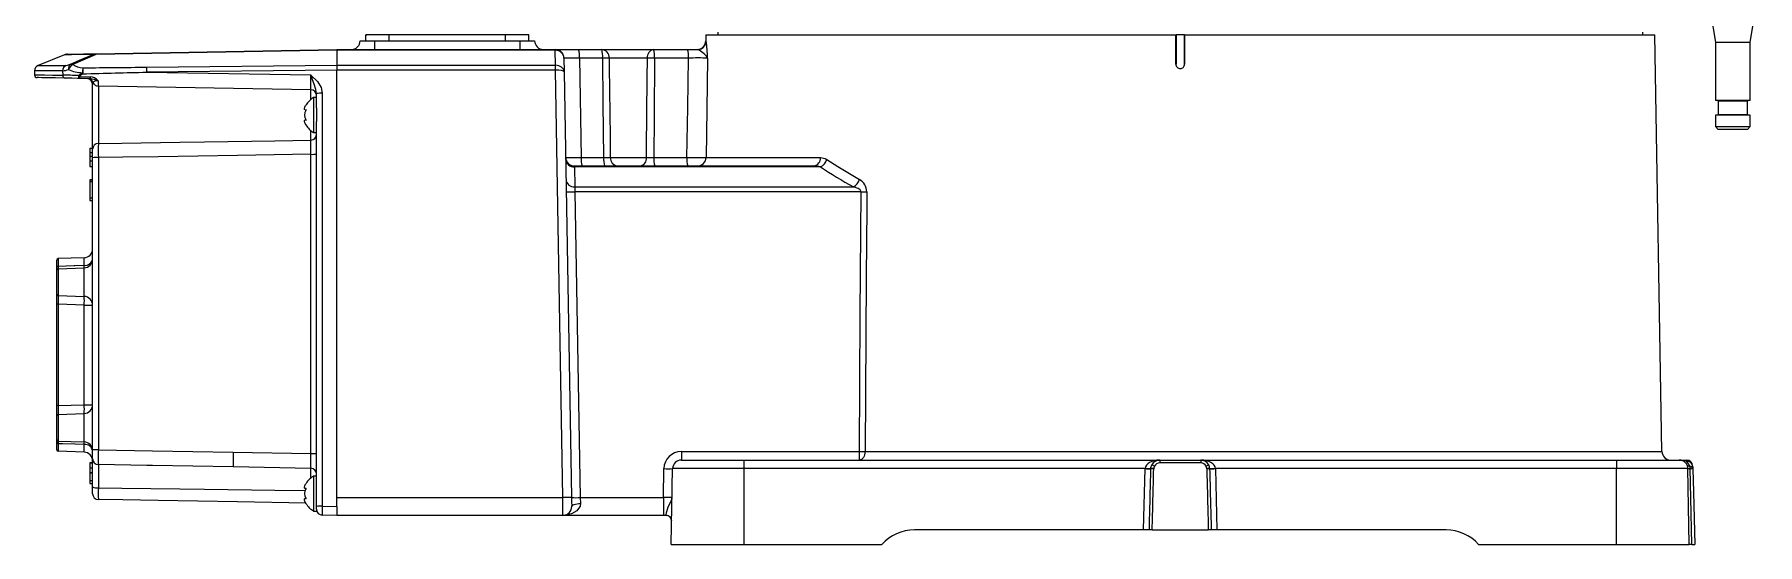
# Model space of a CAD drawing. Header units: millimetres. Extents: x -280 to 408, y 33 to 269.
# Drawn here: x 260.5 to 319.8, y 99 to 116.5 of the extents above; entities that cross this region are included whole.
import ezdxf

# ---------------------------------------------------------------- set-up
doc = ezdxf.new("R2010")
doc.units = ezdxf.units.MM

msp = doc.modelspace()

# ---------------------------------------------------------------- linework, layer by layer
at = {"color": 7, "linetype": 'Continuous', "lineweight": 15}
for p, q in [((318.0913, 117.7644), (318.3413, 116.2644)), ((319.5413, 116.2644), (319.7913, 117.7644)), ((271.7413, 116.3144), (272.2413, 116.3144)), ((271.9413, 116.3144), (271.9413, 116.5144)), ((272.7413, 116.5144), (271.9413, 116.5144)), ((272.2413, 116.0144), (272.2413, 116.3144)), ((272.2413, 116.3144), (277.2413, 116.3144)), ((272.7413, 116.5144), (272.7413, 116.5292)), ((272.7413, 116.3144), (272.7413, 116.5144)), ((276.7413, 116.5144), (272.7413, 116.5144)), ((276.7413, 116.5144), (276.7413, 116.5292)), ((276.7413, 116.3144), (276.7413, 116.5144)), ((277.5413, 116.5144), (276.7413, 116.5144)), ((277.2413, 116.0144), (277.2413, 116.3144)), ((277.2413, 116.3144), (277.7413, 116.3144)), ((277.5413, 116.3144), (277.5413, 116.5144)), ((283.6273, 116.5144), (283.6237, 116.3091)), ((283.6273, 116.5144), (299.7913, 116.5144)), ((284.0413, 116.6144), (284.0413, 116.5144)), ((299.7913, 115.5144), (299.7913, 116.5144)), ((299.8013, 116.5144), (299.8013, 115.5144)), ((300.0813, 116.5144), (299.8013, 116.5144)), ((300.0813, 115.5144), (300.0813, 116.5144)), ((300.0813, 116.5144), (300.0913, 116.5144)), ((300.0913, 116.5144), (300.0913, 115.5144)), ((300.0913, 116.5144), (316.2552, 116.5144)), ((315.8413, 116.5144), (315.8413, 116.6144)), ((316.5049, 102.2091), (316.2552, 116.5144)), ((318.3413, 116.2644), (318.3413, 114.2644)), ((318.3413, 116.2644), (319.5413, 116.2644)), ((319.5413, 114.2644), (319.5413, 116.2644)), ((261.5714, 115.831), (260.6663, 115.465)), ((261.5714, 115.8309), (261.5709, 115.8309)), ((262.6302, 115.8346), (261.8558, 115.4935)), ((262.6647, 115.8699), (270.9413, 116.0144)), ((270.9413, 115.9864), (262.6647, 115.8419)), ((270.9413, 116.0144), (270.9413, 115.9864)), ((270.9413, 116.0144), (278.4462, 116.0144)), ((270.9413, 115.9864), (270.9413, 115.4714)), ((278.4462, 115.9864), (270.9413, 115.9864)), ((270.9413, 115.9864), (270.9413, 115.4714)), ((278.4462, 115.9864), (278.4462, 116.0144)), ((278.4462, 116.0144), (278.4465, 116.0144)), ((278.4552, 115.4714), (278.4462, 115.9864)), ((278.4465, 116.0144), (279.2523, 116.0144)), ((278.7464, 115.7196), (278.7547, 115.2472)), ((279.2523, 116.0144), (280.0483, 116.0144)), ((279.2836, 115.7196), (279.3431, 112.3091)), ((280.0796, 115.7196), (279.2836, 115.7196)), ((280.0483, 116.0144), (281.8314, 116.0144)), ((281.6163, 115.7196), (280.3021, 115.7196)), ((281.8314, 116.0144), (282.9984, 116.0144)), ((283.0298, 115.7196), (281.8627, 115.7196)), ((282.9984, 116.0144), (283.3415, 116.0144)), ((260.5413, 115.2796), (260.5413, 115.1476)), ((261.5111, 115.2796), (261.5115, 115.1306)), ((262.0572, 115.1239), (262.1741, 115.1992)), ((262.1882, 115.1801), (262.0857, 115.0857)), ((262.0857, 115.0857), (262.453, 115.0793)), ((262.4536, 115.0159), (262.0863, 115.0223)), ((262.19, 115.2181), (262.202, 115.2177)), ((262.3699, 115.0174), (262.37, 115.0174)), ((264.3972, 115.4057), (270.9413, 115.4714)), ((270.9413, 115.3029), (264.3972, 115.2373)), ((264.3972, 115.2373), (270.0448, 115.1387)), ((270.9413, 115.4714), (270.9413, 115.3029)), ((270.9413, 115.4714), (278.4537, 115.4714)), ((270.9413, 100.3196), (270.9413, 115.3029)), ((278.4537, 115.3029), (270.9413, 115.3029)), ((270.9413, 100.6248), (270.9413, 115.3029)), ((278.4537, 115.3029), (278.4537, 115.4714)), ((278.7099, 100.6248), (278.4537, 115.3029)), ((278.7547, 115.2472), (279.0099, 100.6248)), ((262.5424, 114.8243), (262.5413, 114.8178)), ((262.5413, 112.5891), (262.5413, 114.8178)), ((270.0448, 114.63), (262.7378, 114.7576)), ((262.7378, 114.7576), (262.7378, 112.7861)), ((270.2413, 114.3644), (270.1413, 114.3644)), ((270.1413, 114.3644), (270.1413, 113.1644)), ((270.2413, 114.0112), (270.2413, 114.5063)), ((270.4378, 114.5098), (270.4378, 100.3284)), ((269.882, 113.9394), (269.8534, 113.9346)), ((269.8534, 113.9315), (269.8764, 113.9315)), ((270.2413, 114.0112), (270.2413, 113.5368)), ((319.1152, 114.2644), (318.3413, 114.2644)), ((318.3413, 113.7644), (318.3413, 113.3644)), ((319.1152, 113.7644), (318.3413, 113.7644)), ((318.4413, 114.2444), (318.4413, 113.7844)), ((319.5413, 114.2644), (319.1152, 114.2644)), ((319.5413, 113.7644), (319.1152, 113.7644)), ((319.4413, 113.7844), (319.4413, 114.2444)), ((319.5413, 113.3644), (319.5413, 113.7644)), ((269.8776, 113.5973), (269.8527, 113.5973)), ((270.2413, 100.3249), (270.2413, 113.5368)), ((318.3413, 113.3644), (318.4413, 113.2644)), ((318.3413, 113.3644), (319.5413, 113.3644)), ((319.4413, 113.2644), (318.4413, 113.2644)), ((319.4413, 113.2644), (319.5413, 113.3644)), ((262.4413, 112.6298), (262.5413, 112.6298)), ((262.4413, 112.6298), (262.4413, 112.4724)), ((262.5413, 112.2989), (262.5413, 112.5891)), ((270.1413, 113.1644), (270.2413, 113.1644)), ((262.4413, 112.4724), (262.5413, 112.4724)), ((262.4413, 112.4724), (262.4413, 112.3467)), ((262.4413, 112.3467), (262.5413, 112.3467)), ((262.4413, 112.3467), (262.4413, 112.1932)), ((262.4413, 112.3117), (262.4413, 112.2882)), ((262.4413, 112.1932), (262.5413, 112.1932)), ((262.4413, 112.1932), (262.4413, 111.999)), ((262.4413, 111.999), (262.5413, 111.999)), ((262.5413, 102.2605), (262.5413, 112.2989)), ((262.7378, 112.3024), (262.7378, 102.2639)), ((270.0448, 102.1387), (270.0448, 112.4139)), ((279.1059, 112.0144), (287.3444, 112.0144)), ((279.1071, 111.9859), (279.1192, 111.2943)), ((287.5709, 111.9859), (279.1071, 111.9859)), ((279.3431, 112.3091), (280.1151, 112.3091)), ((280.3417, 112.3091), (281.5879, 112.3091)), ((281.8397, 112.3091), (282.9764, 112.3091)), ((283.636, 112.3091), (287.5708, 112.3091)), ((262.4413, 111.5528), (262.4413, 111.5444)), ((262.4413, 111.5528), (262.5413, 111.5528)), ((262.4413, 111.5375), (262.4413, 111.4816)), ((262.4413, 111.5375), (262.5413, 111.5375)), ((262.4413, 111.4816), (262.5413, 111.4816)), ((262.4413, 111.4816), (262.4413, 110.9221)), ((262.4413, 110.9221), (262.5413, 110.9221)), ((262.4413, 110.92), (262.4413, 110.8298)), ((262.4413, 110.8298), (262.5413, 110.8298)), ((279.1192, 111.2943), (288.704, 111.2943)), ((279.1265, 111.1263), (279.3098, 100.6248)), ((288.9656, 111.1263), (279.1265, 111.1263)), ((261.3113, 108.5365), (261.3113, 108.7831)), ((261.3113, 108.4331), (261.3113, 108.5365)), ((261.3113, 107.6156), (261.3113, 108.4331)), ((262.2517, 108.8643), (261.3595, 108.8331)), ((261.3595, 108.4831), (262.2517, 108.5143)), ((261.3595, 108.4831), (261.3595, 107.5656)), ((262.2517, 107.5345), (262.2517, 108.5143)), ((261.3113, 107.2658), (261.3113, 107.6156)), ((261.3595, 107.2658), (261.3113, 107.2658)), ((261.3113, 103.7829), (261.3113, 107.2658)), ((261.3595, 107.5656), (262.2517, 107.5345)), ((262.2517, 107.2347), (261.3595, 107.2658)), ((261.3595, 107.2658), (261.3595, 103.7829)), ((262.2517, 107.2347), (262.5413, 107.2347)), ((262.2517, 103.8141), (262.2517, 107.2347)), ((261.3595, 103.7829), (261.3113, 103.7829)), ((261.3113, 103.4331), (261.3113, 103.7829)), ((261.3595, 103.7829), (262.2517, 103.8141)), ((262.2517, 103.8141), (262.5413, 103.8141)), ((261.3113, 102.6156), (261.3113, 103.4331)), ((261.3595, 103.4831), (262.2517, 103.5143)), ((261.3595, 103.4831), (261.3595, 102.5656)), ((262.2517, 102.5345), (262.2517, 103.5143)), ((261.3113, 102.5122), (261.3113, 102.6156)), ((261.3113, 102.2656), (261.3113, 102.5122)), ((261.3595, 102.5656), (262.2517, 102.5345)), ((262.2517, 102.1845), (261.3595, 102.2156)), ((262.5413, 101.9557), (262.5413, 102.2605)), ((262.5413, 100.9986), (262.5413, 101.9557)), ((267.3784, 102.1852), (270.0448, 102.1387)), ((282.785, 102.2091), (282.785, 101.9144)), ((282.785, 102.2091), (288.9075, 102.2091)), ((282.785, 101.9144), (284.9413, 101.9144)), ((284.9413, 101.6196), (284.9413, 101.9144)), ((284.9413, 101.9144), (299.2335, 101.9144)), ((288.9075, 101.9144), (288.9075, 102.2091)), ((299.2335, 101.9144), (299.2335, 101.817)), ((299.2335, 101.9144), (300.649, 101.9144)), ((300.649, 101.9144), (300.649, 101.817)), ((300.649, 101.9144), (314.9413, 101.9144)), ((314.9413, 101.9144), (314.9413, 101.6196)), ((314.9413, 101.9144), (317.0976, 101.9144)), ((317.0976, 101.9144), (317.36, 101.9144)), ((262.4413, 101.8298), (262.5413, 101.8298)), ((262.4413, 101.8144), (262.4413, 101.6439)), ((262.4413, 101.8144), (262.5413, 101.8144)), ((262.4413, 101.6439), (262.5413, 101.6439)), ((262.4413, 101.6439), (262.4413, 101.485)), ((262.4413, 101.485), (262.5413, 101.485)), ((262.4413, 101.4759), (262.5413, 101.4759)), ((262.4413, 101.4759), (262.4413, 101.2144)), ((262.7378, 101.7561), (262.7378, 100.9594)), ((270.0448, 101.63), (267.3784, 101.6766)), ((270.2413, 101.3644), (270.1413, 101.3644)), ((270.1413, 101.3644), (270.1413, 100.1644)), ((282.1677, 100.6248), (282.185, 101.6196)), ((282.4395, 99.0144), (282.485, 101.6196)), ((284.9413, 101.6196), (282.485, 101.6196)), ((284.9413, 99.0144), (284.9413, 101.6196)), ((298.7336, 101.6196), (284.9413, 101.6196)), ((298.6784, 99.5144), (298.7336, 101.6196)), ((298.7336, 101.6196), (298.7337, 101.6222)), ((298.9309, 101.6174), (298.931, 101.6215)), ((299.0296, 101.6211), (299.0295, 101.6171)), ((300.649, 101.817), (299.2335, 101.817)), ((300.853, 101.6171), (300.8529, 101.6211)), ((300.9516, 101.6215), (300.9517, 101.6174)), ((301.1488, 101.6222), (301.149, 101.6196)), ((301.149, 101.6196), (301.2041, 99.5144)), ((314.9413, 101.6196), (301.149, 101.6196)), ((317.3975, 101.6196), (314.9413, 101.6196)), ((314.9413, 99.0144), (314.9413, 101.6196)), ((317.443, 99.0144), (317.3975, 101.6196)), ((317.4801, 101.6166), (317.48, 101.6208)), ((317.5627, 101.6156), (317.5627, 101.6153)), ((262.4413, 101.2144), (262.5413, 101.2144)), ((262.4413, 101.2144), (262.4413, 101.1067)), ((262.4413, 101.1067), (262.5413, 101.1067)), ((262.5413, 100.7575), (262.5413, 100.9986)), ((269.882, 100.9394), (269.8534, 100.9346)), ((269.8534, 100.9315), (269.8764, 100.9315)), ((269.8776, 100.5973), (269.8527, 100.5973)), ((270.1413, 100.1644), (270.2413, 100.1644)), ((270.2413, 100.2231), (270.2413, 100.3249)), ((270.2413, 100.2231), (270.2413, 100.1644)), ((270.4378, 100.3284), (270.9413, 100.3196)), ((270.9413, 100.6248), (278.7099, 100.6248)), ((270.9413, 100.3196), (270.9413, 100.0144)), ((279.3098, 100.6248), (282.1677, 100.6248)), ((282.1677, 100.6248), (282.1677, 100.0144)), ((270.9413, 100.0144), (270.4378, 100.0232)), ((278.7153, 100.0144), (270.9413, 100.0144)), ((282.1677, 100.0144), (278.7153, 100.0144)), ((282.2535, 100.0144), (282.1677, 100.0144)), ((282.4395, 99.0144), (284.9413, 99.0144)), ((284.9413, 99.0144), (289.6823, 99.0144)), ((298.6784, 99.5144), (290.8003, 99.5144)), ((298.8774, 99.5144), (298.6784, 99.5144)), ((298.9769, 99.5144), (298.8774, 99.5144)), ((298.9769, 99.5144), (300.9057, 99.5144)), ((301.0051, 99.5144), (300.9057, 99.5144)), ((301.2041, 99.5144), (301.0051, 99.5144)), ((309.0822, 99.5144), (301.2041, 99.5144)), ((310.2002, 99.0144), (314.9413, 99.0144)), ((314.9413, 99.0144), (317.443, 99.0144)), ((317.5369, 99.0144), (317.443, 99.0144)), ((317.5369, 99.0144), (317.6308, 99.0144))]:
    msp.add_line(p, q, dxfattribs=at)
at = {"color": 8, "linetype": 'Continuous', "lineweight": 15}
for p, q in [((283.6237, 116.3091), (283.6412, 116.3091)), ((261.5111, 115.2796), (260.5413, 115.2796)), ((260.6663, 115.465), (261.635, 115.465)), ((270.0448, 114.2997), (270.0448, 114.63)), ((319.4413, 114.2444), (318.4413, 114.2444)), ((318.4413, 113.7844), (319.0862, 113.7844)), ((319.0862, 113.7844), (319.4413, 113.7844)), ((270.0448, 112.9028), (270.0448, 113.229)), ((289.1037, 102.2091), (316.5049, 102.2091)), ((264.4001, 101.7279), (262.7378, 101.7561)), ((270.0448, 101.2997), (270.0448, 101.63))]:
    msp.add_line(p, q, dxfattribs=at)
at = {"color": 8, "linetype": 'Continuous', "lineweight": 15, "flags": 128}
for points in [[(262.5594, 115.8481), (262.1286, 115.8406), (261.8197, 115.8352), (261.6332, 115.8319), (261.5714, 115.8309)], [(260.5413, 115.1476), (260.5801, 115.1469), (260.6967, 115.1448), (260.8909, 115.1415), (261.1626, 115.1367), (261.5115, 115.1306)], [(262.5539, 114.8875), (262.5535, 114.8861), (262.5424, 114.8243)], [(262.7378, 100.9594), (263.5411, 100.9491), (265.5407, 100.924), (266.3927, 100.9135), (268.8014, 100.8842), (269.8446, 100.8717)]]:
    msp.add_lwpolyline(points, dxfattribs=at)
at = {"color": 7, "linetype": 'Continuous', "lineweight": 15, "flags": 128}
for points in [[(261.6782, 115.8527), (261.7396, 115.8538), (261.9238, 115.857), (262.2326, 115.8624), (262.6647, 115.8699)], [(261.7851, 115.5069), (262.0921, 115.6423), (262.5594, 115.8481)], [(262.5594, 115.8481), (262.61, 115.8638), (262.6647, 115.8699)], [(262.6647, 115.8419), (262.6465, 115.8398), (262.6302, 115.8346)], [(280.1151, 112.3091), (280.0957, 114.1663), (280.0798, 115.7048), (280.0796, 115.7196)], [(280.3021, 115.7196), (280.3056, 115.4145), (280.3334, 113.0149), (280.3417, 112.3091)], [(281.5879, 112.3091), (281.5905, 112.6143), (281.6105, 115.0139), (281.6163, 115.7196)], [(281.8627, 115.7196), (281.8494, 113.7228), (281.8397, 112.3091)], [(282.9764, 112.3091), (283.0032, 114.0255), (283.0298, 115.7196)], [(283.6896, 115.7196), (283.6894, 115.7202), (283.6745, 115.7553), (283.6492, 115.7899), (283.5737, 115.8609), (283.4776, 115.9359), (283.3963, 115.9931), (283.3415, 116.0144)], [(283.6896, 115.7196), (283.6754, 114.8147), (283.636, 112.3091)], [(261.6088, 115.0307), (261.2602, 115.0367), (260.9888, 115.0415), (260.7948, 115.0449), (260.6784, 115.0469), (260.6395, 115.0476), (260.6395, 115.0476)], [(262.0863, 115.0223), (262.0172, 115.0235), (261.8215, 115.0269), (261.6801, 115.0294), (261.6088, 115.0307)], [(262.0572, 115.1239), (262.0574, 115.1042), (262.0588, 115.0853), (262.0613, 115.0678), (262.0649, 115.0524), (262.0693, 115.0397), (262.0745, 115.0302), (262.0802, 115.0244), (262.0863, 115.0223)], [(270.0448, 115.1387), (270.0457, 115.1378), (270.2727, 114.9171), (270.3985, 114.7098), (270.4378, 114.5098)], [(270.2413, 114.5063), (270.2216, 114.6368), (270.1587, 114.8205), (270.1025, 114.9736), (270.074, 115.0546), (270.0452, 115.1373), (270.0448, 115.1387)], [(269.8422, 113.9327), (269.8271, 113.9488), (269.8266, 113.9835), (269.8399, 114.0299), (269.866, 114.0863), (269.882, 114.1144)], [(269.882, 113.4144), (269.8422, 113.4931), (269.8271, 113.5428), (269.8266, 113.5785), (269.8399, 113.5952), (269.866, 113.5951), (269.882, 113.5894)], [(262.7378, 112.7861), (263.5411, 112.7986), (265.5407, 112.8301), (266.3926, 112.8436), (268.8013, 112.8825), (270.0448, 112.9028)], [(270.0448, 112.4139), (267.5173, 112.3744), (264.7933, 112.3329), (263.5837, 112.3149), (262.7378, 112.3024)], [(279.1059, 112.0144), (279.106, 112.0111), (279.1065, 112.0015), (279.1071, 111.9859)], [(287.5709, 111.9859), (287.5093, 111.9997), (287.3444, 112.0144)], [(287.5708, 112.3091), (287.7327, 112.2725), (287.7932, 112.2379)], [(287.7932, 112.2379), (288.1642, 111.9921), (288.9058, 111.5464)], [(279.1192, 111.2943), (279.1203, 111.2701), (279.1216, 111.2399), (279.1231, 111.2049), (279.1248, 111.1665), (279.1265, 111.1263)], [(288.9656, 111.1263), (288.9617, 111.1509), (288.9511, 111.172), (288.9303, 111.1963), (288.863, 111.2412), (288.704, 111.2943)], [(288.9075, 102.2091), (288.9382, 106.9222), (288.9656, 111.1263)], [(289.1627, 111.1263), (289.1591, 110.5926), (289.1432, 108.193), (289.1037, 102.2091)], [(261.3595, 108.8331), (261.3595, 108.8187), (261.3595, 108.7416), (261.3595, 108.6051), (261.3595, 108.5717)], [(261.3595, 108.5717), (261.9109, 108.5904), (261.9244, 108.5908), (262.2517, 108.6019)], [(262.2517, 108.6019), (262.2517, 108.7072), (262.2517, 108.7912), (262.2517, 108.8384), (262.2517, 108.859), (262.2517, 108.8643)], [(262.2517, 102.4469), (261.9417, 102.4573), (261.9244, 102.4579), (261.502, 102.4722), (261.3595, 102.477)], [(261.3595, 102.477), (261.3595, 102.4244), (261.3595, 102.3381), (261.3595, 102.2729), (261.3595, 102.2216), (261.3595, 102.2156)], [(262.2517, 102.1845), (262.2517, 102.2034), (262.2517, 102.2754), (262.2517, 102.4469)], [(262.7378, 102.2639), (264.6035, 102.2328), (267.3784, 102.1852)], [(289.1037, 102.2091), (289.0994, 102.1514), (289.0878, 102.096), (289.0695, 102.045), (289.0451, 102.0004), (289.0155, 101.9639), (288.9818, 101.9367), (288.9453, 101.92), (288.9075, 101.9144)], [(317.3604, 101.8696), (317.3602, 101.8942), (317.3601, 101.9093), (317.36, 101.9144)], [(267.3784, 101.6766), (264.6035, 101.7245), (264.4001, 101.7279)], [(298.931, 101.6215), (298.9338, 101.6531), (298.964, 101.7461)], [(299.0538, 101.7048), (299.0314, 101.6396), (299.0296, 101.6211)], [(300.8529, 101.6211), (300.8365, 101.6879), (300.8287, 101.7048)], [(317.4613, 101.7056), (317.4229, 101.7836), (317.3604, 101.8696)], [(317.4613, 101.7056), (317.4446, 101.7045), (317.4293, 101.7046), (317.4156, 101.7058), (317.4035, 101.7082), (317.3933, 101.7118), (317.3851, 101.7165), (317.3789, 101.7222), (317.3749, 101.7289)], [(317.48, 101.6208), (317.4736, 101.6652), (317.4613, 101.7056)], [(317.5369, 99.0144), (317.502, 100.6133), (317.4801, 101.6166)], [(317.5603, 101.7047), (317.561, 101.6814), (317.5627, 101.6156)], [(317.5627, 101.6153), (317.5836, 100.8157), (317.6308, 99.0144)], [(269.8422, 100.9327), (269.8271, 100.9488), (269.8266, 100.9835), (269.8399, 101.0299), (269.866, 101.0863), (269.882, 101.1144)], [(269.8714, 100.4331), (267.5173, 100.4741), (264.7933, 100.5217), (263.5838, 100.5428), (262.7378, 100.5576)], [(269.882, 100.4144), (269.8422, 100.4931), (269.8271, 100.5428), (269.8266, 100.5785), (269.8399, 100.5952), (269.866, 100.5951), (269.882, 100.5894)], [(278.7153, 100.0144), (278.7152, 100.0237), (278.7149, 100.0514), (278.7146, 100.0965), (278.714, 100.1578), (278.7134, 100.2332), (278.7126, 100.3204), (278.7118, 100.4168), (278.7109, 100.5194), (278.7099, 100.6248)], [(279.3152, 100.4214), (279.3006, 100.3264), (279.2883, 100.2958), (279.1945, 100.1737), (279.0053, 100.0642), (278.7165, 100.0144), (278.7153, 100.0144)], [(279.0099, 100.6248), (279.0108, 100.5721), (279.0117, 100.5208), (279.0126, 100.4726), (279.0133, 100.429), (279.014, 100.3913), (279.0145, 100.3607), (279.0149, 100.3381), (279.0151, 100.3243), (279.0152, 100.3196)], [(279.0152, 100.3196), (279.0207, 100.3386), (279.0376, 100.3571), (279.0652, 100.3743), (279.1025, 100.3896), (279.148, 100.4024), (279.2, 100.4122), (279.2565, 100.4186), (279.3152, 100.4214)], [(279.3098, 100.6248), (279.3117, 100.5559), (279.3134, 100.4878), (279.3152, 100.4214)], [(282.2535, 100.0144), (282.2635, 100.0493), (282.285, 100.1489), (282.3336, 100.3035), (282.4087, 100.4569), (282.4469, 100.5344), (282.4652, 100.5967), (282.4676, 100.6239), (282.4676, 100.6248)]]:
    msp.add_lwpolyline(points, dxfattribs=at)
at = {"color": 7, "linetype": 'Continuous', "lineweight": 15}
for centre, radius, start, end in [((271.4413, 116.3144), 0.3, 270, 0), ((271.97, 116.5344), 0.02, 195, 270), ((277.5125, 116.5344), 0.02, 270, 345), ((278.0413, 116.3144), 0.3, 180, 270), ((283.3238, 116.3144), 0.3, 270, 359), ((277.4015, 115.5), 6.2919, 2.000535, 7.388998), ((261.6834, 115.5527), 0.3, 91, 112.001913), ((262.5797, 115.762), 0.0884, 55.198703, 103.265851), ((263.2602, 115.8559), 0.5956, 178.652061, 181.347939), ((277.8392, 115.9898), 0.6077, 359.677917, 2.320499), ((278.4465, 115.7144), 0.3, 1, 90), ((278.5592, 115.7916), 0.728, 354.324654, 17.818577), ((279.3553, 115.7916), 0.7279, 354.323451, 17.81978), ((280.0237, 115.7365), 0.2789, 356.519268, 84.945287), ((280.1909, 105.418), 10.3022, 89.381344, 90.618656), ((281.881, 115.7523), 0.2667, 100.728416, 187.045388), ((281.7395, 102.9366), 12.7836, 89.447808, 90.552192), ((281.1383, 115.7916), 0.728, 354.324654, 17.818577), ((282.3053, 115.7916), 0.728, 354.324654, 17.818577), ((283.3597, 96.5), 19.2225, 89.016603, 90.983397), ((283.3415, 116.3138), 0.2994, 270.002086, 293.58668), ((260.7413, 115.2796), 0.2, 112.016403, 180), ((260.6413, 115.1476), 0.1, 181.320645, 269), ((261.7111, 115.2801), 0.2, 112.389329, 180.144719), ((261.2322, 117.0291), 1.7716, 279.05902, 285.689271), ((260.6377, 22.3707), 92.764, 89.123198, 89.460259), ((261.611, 115.1301), 0.0995, 179.707558, 268.725828), ((261.4603, 116.3802), 0.9317, 280.803748, 290.399299), ((261.8742, 115.3645), 0.168, 122.036399, 194.134329), ((261.9699, 115.25), 0.2689, 115.118474, 164.132887), ((262.2382, 116.5764), 1.3592, 247.187825, 267.966136), ((261.8053, 115.4205), 0.0888, 55.294619, 103.144662), ((262.2563, 116.183), 0.7974, 239.851589, 266.615921), ((262.3931, 115.345), 0.4022, 213.347071, 220.146418), ((262.8316, 115.0604), 0.7463, 178.063088, 182.928742), ((262.1657, 115.2224), 0.0247, 289.74714, 349.776488), ((262.8389, 115.6774), 0.819, 215.727223, 217.388282), ((262.1345, 115.2212), 0.0676, 322.633153, 357.071806), ((263.0569, 115.2052), 0.867, 167.896392, 179.151294), ((264.1049, 115.2216), 1.9029, 175.012795, 180.116436), ((262.3413, 114.8178), 0.2, 0, 89), ((262.3666, 114.8174), 0.2, 20.509337, 89), ((263.1989, 115.054), 0.7463, 178.063088, 182.928742), ((262.4443, 114.7061), 0.3732, 38.52143, 88.658952), ((262.1378, 113.3058), 1.739, 69.868979, 79.537758), ((271.2147, 115.3215), 6.818, 179.29215, 180.70785), ((270.5649, 115.2495), 7.8934, 0.388582, 1.611402), ((299.9413, 115.5144), 0.15, 179.99948, 270.000689), ((299.9413, 115.5144), 0.15, 269.999282, 0.000549), ((262.6956, 114.733), 0.2095, 78.789523, 132.523655), ((262.7413, 114.9575), 0.2, 200.509337, 269), ((270.4812, 113.7524), 0.7, 119.049747, 149.173243), ((270.0413, 114.4301), 0.2, 0, 89), ((270.3892, 111.7092), 2.801, 89.006878, 93.027982), ((270.1126, 113.7644), 0.2895, 142.80289, 217.19711), ((318.4213, 114.2444), 0.02, 0, 90), ((318.4213, 113.7844), 0.02, 270, 0), ((319.4613, 114.2444), 0.02, 90, 180), ((319.4613, 113.7844), 0.02, 180, 270), ((270.4812, 113.7763), 0.7, 210.397152, 240.950253), ((262.7397, 112.5876), 0.1985, 90.56042, 179.573674), ((287.7742, 112.5442), 25.0376, 179.446541, 180.553459), ((270.0418, 113.1023), 0.1995, 270.862769, 359.868082), ((246.878, 112.6584), 23.1681, 359.395504, 0.604496), ((262.6892, 109.5017), 2.8011, 89.006898, 93.027932), ((270.0933, 115.2146), 2.8011, 269.006898, 273.027932), ((279.1059, 112.3144), 0.3, 181, 270), ((279.0862, 112.2655), 0.2804, 185.641232, 274.284446), ((280.0676, 112.2371), 0.728, 174.324654, 197.818577), ((280.8395, 112.2371), 0.728, 174.324654, 197.818577), ((280.2284, 122.0474), 9.7389, 269.333386, 270.666614), ((280.6218, 112.294), 0.2805, 176.915156, 265.467069), ((281.3216, 112.2785), 0.2681, 279.835194, 6.566303), ((281.7138, 125.0541), 12.7455, 269.433888, 270.566112), ((282.5642, 112.2371), 0.728, 174.324654, 197.818577), ((283.7008, 112.2371), 0.728, 174.324654, 197.818577), ((283.3062, 133.8084), 21.5017, 269.121132, 270.878868), ((283.3368, 112.3136), 0.2992, 270.140729, 359.147148), ((287.3026, 112.2808), 0.2697, 278.903612, 6.035797), ((287.4057, 112.3557), 0.405, 294.068199, 343.092605), ((279.0983, 111.5739), 0.2804, 185.641334, 274.284511), ((288.4999, 111.6646), 0.4228, 298.864786, 343.757204), ((288.6839, 111.1222), 0.4787, 0.498863, 62.385801), ((278.9766, 115.4245), 4.3008, 268.001568, 271.998432), ((289.0641, 124.6494), 13.5234, 269.582581, 270.417419), ((262.2413, 109.1641), 0.3, 272, 0), ((261.3613, 108.7831), 0.05, 92, 180), ((261.3545, 108.528), 0.044, 83.384615, 168.837652), ((261.3613, 108.4331), 0.05, 92, 180), ((264.237, 108.5275), 2.8778, 179.1198, 180.884054), ((262.2413, 108.8141), 0.3, 272, 0), ((262.2818, 108.8645), 0.2643, 263.470115, 349.003138), ((261.3581, 108.5581), 0.8947, 357.189088, 2.803117), ((261.3613, 107.6156), 0.05, 180, 268), ((262.2413, 107.2347), 0.3, 0, 88), ((260.1012, 107.3846), 2.1557, 356.012475, 3.987525), ((262.2413, 103.8141), 0.3, 272, 0), ((260.1012, 103.6642), 2.1557, 356.012473, 3.987527), ((261.3613, 103.4331), 0.05, 92, 180), ((261.3613, 102.6156), 0.05, 180, 268), ((261.3545, 102.5208), 0.044, 191.161858, 276.615875), ((269.7574, 102.5211), 8.398, 179.695795, 180.300351), ((262.2413, 102.2347), 0.3, 0, 88), ((261.3581, 102.4906), 0.8948, 357.196941, 2.810853), ((261.3613, 102.2656), 0.05, 180, 268), ((262.2818, 102.1843), 0.2643, 10.996698, 96.530049), ((262.2413, 101.8847), 0.3, 0.000004, 88), ((262.6892, 99.4635), 2.8009, 89.006817, 93.028122), ((262.7411, 101.9559), 0.1998, 180.043019, 269.04461), ((279.7835, 102.01), 17.0476, 179.146484, 180.853516), ((274.5827, 101.9309), 7.2088, 177.978199, 182.021801), ((270.0933, 104.9394), 2.8012, 269.006944, 273.027886), ((282.785, 101.6091), 0.6, 90, 179), ((282.785, 101.6144), 0.3, 90, 179), ((289.0056, 115.7868), 13.578, 269.585915, 270.414085), ((299.2335, 101.6144), 0.3, 90, 153.949825), ((300.649, 101.6144), 0.3, 26.050175, 90), ((316.8049, 102.2144), 0.3, 181, 270), ((317.0976, 101.6144), 0.3, 1, 90), ((317.36, 101.7144), 0.2, 1.5, 90), ((270.4812, 100.7524), 0.7, 119.049747, 149.173243), ((270.0413, 101.4301), 0.2, 0, 89), ((282.335, 105.9178), 4.3008, 268.00158, 271.99842), ((298.8777, 105.6221), 4.0051, 267.93826, 270.761193), ((298.8428, 104.2921), 2.6721, 267.658979, 271.890194), ((298.9768, 100.2821), 1.3361, 87.74074, 91.972137), ((298.975, 100.2862), 1.336, 87.658792, 91.890273), ((298.5714, 100.7736), 1.0487, 62.610663, 68.014639), ((299.2335, 101.617), 0.2, 90, 153.949825), ((300.649, 101.617), 0.2, 26.050175, 90), ((301.3112, 100.7736), 1.0487, 111.985361, 117.389337), ((300.9075, 100.2862), 1.336, 88.109727, 92.341208), ((300.9057, 100.2821), 1.3361, 88.027863, 92.25926), ((300.6508, 101.6085), 0.3011, 2.467331, 27.202437), ((301.0397, 104.2921), 2.6721, 268.109806, 272.341021), ((301.0049, 105.6221), 4.0051, 269.238807, 272.06174), ((317.3754, 101.6841), 0.1861, 6.359275, 94.609134), ((317.4514, 102.1755), 0.5554, 264.425476, 272.953212), ((317.4579, 102.1355), 0.5194, 263.324656, 272.451943), ((317.4483, 101.5889), 0.1175, 13.158245, 83.633894), ((317.5013, 101.302), 0.3196, 78.928008, 93.817331), ((317.5109, 100.9467), 0.6706, 85.567762, 92.626964), ((262.6912, 101.2378), 0.2823, 237.912144, 279.493643), ((262.7413, 100.7575), 0.2, 180, 269), ((279.2291, 100.7585), 16.4926, 179.302079, 180.697921), ((270.1126, 100.7644), 0.2895, 142.802911, 217.197089), ((270.4812, 100.7763), 0.7, 210.397152, 240.950253), ((270.3892, 97.5278), 2.8009, 89.006861, 93.028054), ((270.4413, 100.2231), 0.2, 180, 269), ((278.8599, 96.3267), 4.3008, 88.001585, 91.998415), ((278.7153, 100.3144), 0.3, 270, 1), ((279.1599, 104.923), 4.3008, 268.00158, 271.99842), ((282.2535, 99.8144), 0.2, 359, 90), ((290.8003, 98.0144), 1.5, 90, 138.189685), ((309.0822, 98.0144), 1.5, 41.810315, 90)]:
    msp.add_arc(centre, radius, start, end, dxfattribs=at)
at = {"color": 8, "linetype": 'Continuous', "lineweight": 15}
msp.add_arc((283.3412, 116.3143), 0.3, 293.603842, 359.016608, dxfattribs=at)
at = {"color": 7, "linetype": 'Continuous', "lineweight": 15}
for centre, major_axis, ratio, start_param, end_param in [((278.4447, 115.8144), (0.3, 0.0026), 0.5731995, 1.5583102, 1.560756), ((278.4465, 115.7144), (0.3, 0.0052), 0.9065617, 0, 1.553343), ((279.3466, 115.7144), (0.6002, -0.0052), 0.0078508, 1.6759959, 3.1417982), ((257.6658, 115.3462), (12.8238, 0.2063), 0.0198924, 5.0724808, 5.2646866), ((257.6623, 115.5181), (12.8226, 0.0342), 0.0119472, 5.0748445, 5.2653518), ((270.0413, 115.1302), (-0.0035, 0.5001), 0.0070985, 3.1414192, 4.7293588), ((278.4527, 115.5314), (0.1, -0.001), 0.5997998, 4.7292203, 4.7439232), ((278.4527, 115.3594), (0.3, 0.0034), 0.1883905, 4.7138419, 4.7285448), ((278.4547, 115.2419), (0.3, 0.0052), 0.7649252, 0, 1.5557888), ((278.4547, 115.2419), (0.3, 0.0052), 0.20333, 0, 1.5557888), ((262.7413, 115.2576), (0.0035, 0.5), 0.007102, 2.2627336, 3.1415183), ((279.4059, 112.3144), (0.6, 0.0052), 0.0078555, 3.1416612, 4.6074635), ((299.9413, 118.6019), (16.5722, 0), 0.5999437, 3.8696672, 3.9672418), ((261.3613, 107.2654), (-0.0017, 0.3002), 0.0058034, 6.2829489, 7.8525272), ((261.3613, 103.7834), (0.0017, 0.3002), 0.0058034, 1.5722507, 3.1418291), ((270.0413, 102.1302), (-0.0035, 0.5001), 0.0070985, 3.1414192, 4.7293588), ((299.2335, 101.6144), (0.5, 0), 0.6, 1.5707963, 3.1154127), ((300.649, 101.6144), (0.5, 0), 0.6, 0.0261799, 1.5707963), ((317.0976, 101.6144), (0.5, 0), 0.6, 1.0173069, 1.5707963), ((298.5877, 96.0512), (0.9001, 34.3679), 0.0058174, 4.8134805, 4.8752165), ((298.5877, 96.0538), (0.9001, 34.3661), 0.0087265, 4.8134853, 4.8752166), ((301.2949, 96.0538), (-0.9001, 34.3661), 0.0087265, 1.4079687, 1.4697), ((301.2949, 96.0512), (-0.9001, 34.3679), 0.0058174, 1.4079688, 1.4697048), ((270.4413, 100.3231), (0.0035, 0.3), 0.0118375, 1.5535841, 3.1415238), ((282.1674, 100.6144), (0.3002, 0.0105), 0.0348039, 6.2813606, 7.8518523)]:
    msp.add_ellipse(centre, major_axis=major_axis, ratio=ratio, start_param=start_param, end_param=end_param, dxfattribs=at)

doc.saveas('drawing.dxf')
